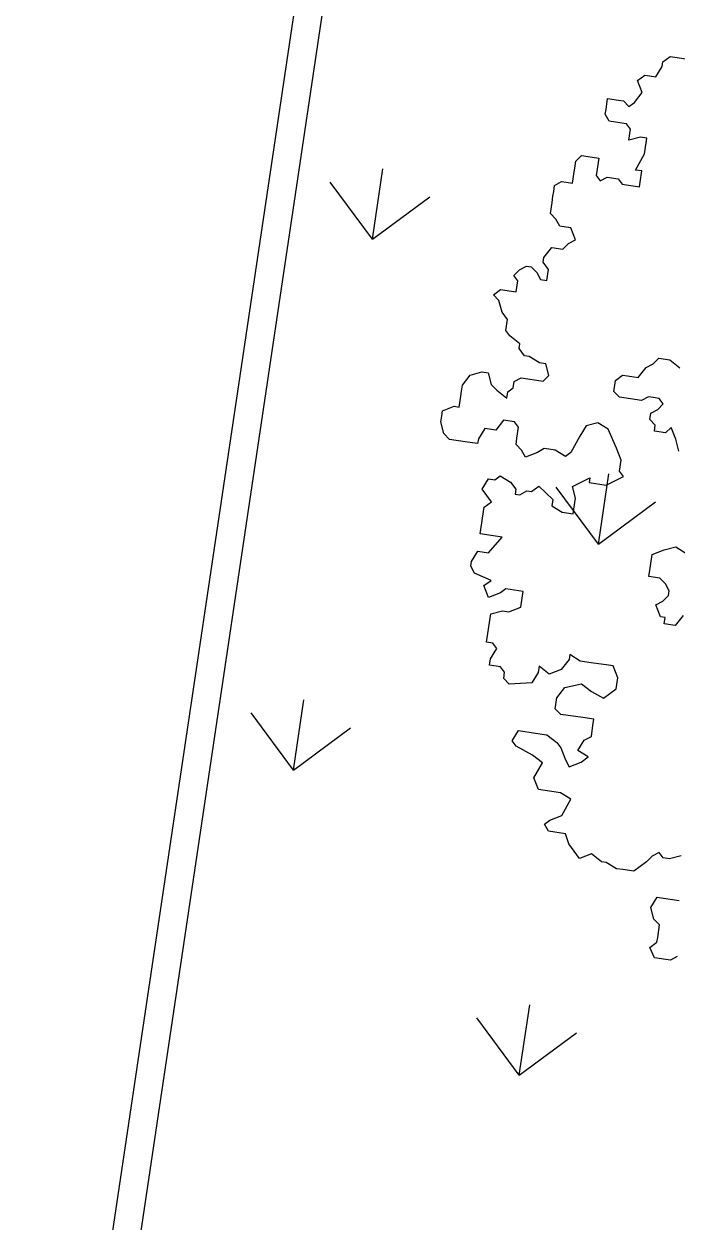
# Model space of a CAD drawing. Header units: millimetres. Extents: x 338 to 506, y 179 to 335.
# Drawn here: x 464.55 to 468.05, y 263.32 to 269.73 of the extents above; entities that cross this region are included whole.
import ezdxf

# ---------------------------------------------------------------- set-up
doc = ezdxf.new("R2010")
doc.units = ezdxf.units.MM
for name, color, linetype in [('ANDEN', 251, 'Continuous'), ('ARBOL-TOP', 3, 'Continuous'), ('MUROS', 32, 'Continuous')]:
    doc.layers.add(name, color=color, linetype=linetype)

# ---------------------------------------------------------------- blocks, each defined once
blk = doc.blocks.new('*X965')
at = {"color": 0}
for p, q in [((93.8233, 32.9331), (94.0927, 33.2025)), ((96.697, 32.9331), (96.9664, 33.2025)), ((93.8233, 32.9331), (94.0927, 32.6637)), ((93.8233, 32.9331), (94.2043, 32.9331)), ((96.697, 32.9331), (96.9664, 32.6637)), ((96.697, 32.9331), (97.078, 32.9331)), ((92.3865, 31.4963), (92.6559, 31.7657)), ((95.2602, 31.4963), (95.5296, 31.7657)), ((92.3865, 31.4963), (92.6559, 31.2269)), ((92.3865, 31.4963), (92.7675, 31.4963)), ((95.2602, 31.4963), (95.5296, 31.2269)), ((95.2602, 31.4963), (95.6412, 31.4963))]:
    blk.add_line(p, q, dxfattribs=at)
blk = doc.blocks.new('ARBOLITO')
at = {"linetype": 'ByBlock'}
for points in [[(461.9159, 68.9761), (461.9076, 68.9906), (461.8931, 69.0135), (461.8785, 69.0197), (461.864, 69.0135), (461.8577, 68.9989), (461.8494, 68.9761), (461.8432, 68.9698), (461.8286, 68.9761), (461.8203, 68.9761), (461.8141, 68.9761), (461.8058, 68.9698), (461.7912, 68.9615), (461.785, 68.9698), (461.7767, 68.9761), (461.7767, 68.9844), (461.7767, 68.9989), (461.7705, 69.0052), (461.7559, 69.0052), (461.7476, 68.9906), (461.7331, 68.9906), (461.7268, 68.9761), (461.7268, 68.9698), (461.7102, 68.9698), (461.6894, 68.9698), (461.6811, 68.9761), (461.6749, 68.9906), (461.6749, 68.9989), (461.6749, 69.0052), (461.6894, 69.0135), (461.6957, 69.0135), (461.6957, 69.028), (461.6957, 69.0343), (461.6957, 69.0426), (461.704, 69.0571), (461.7185, 69.0633), (461.7268, 69.0633), (461.7331, 69.0488), (461.7414, 69.0426), (461.7559, 69.0343), (461.7559, 69.0426), (461.7621, 69.0488), (461.7621, 69.0571), (461.7705, 69.0633), (461.785, 69.0633), (461.7912, 69.0633), (461.7996, 69.0633), (461.8058, 69.0717), (461.7996, 69.0862), (461.7912, 69.0862), (461.7767, 69.0924), (461.7705, 69.0924), (461.7621, 69.1008), (461.7621, 69.107), (461.7476, 69.1153), (461.7414, 69.1215), (461.7414, 69.1361), (461.7331, 69.1444), (461.7268, 69.1589), (461.7185, 69.1652), (461.7268, 69.1735), (461.7414, 69.1735), (461.7476, 69.1735), (461.7476, 69.188), (461.7414, 69.1943), (461.7476, 69.2026), (461.7559, 69.2088), (461.7621, 69.2088), (461.7705, 69.2026), (461.7767, 69.1943), (461.785, 69.1943), (461.785, 69.2088), (461.7767, 69.2171), (461.7767, 69.2233), (461.785, 69.2379), (461.7996, 69.2379), (461.8058, 69.2462), (461.8141, 69.2524), (461.8058, 69.267), (461.7996, 69.267), (461.7912, 69.267), (461.785, 69.2753), (461.7767, 69.2815), (461.7767, 69.2961), (461.7767, 69.3044), (461.7767, 69.3106), (461.7767, 69.3189), (461.785, 69.3252), (461.7912, 69.3252), (461.7996, 69.3252), (461.7996, 69.3397), (461.7996, 69.348), (461.7996, 69.3543), (461.8058, 69.3626), (461.8203, 69.3626), (461.8286, 69.3626), (461.8286, 69.348), (461.8286, 69.3397), (461.8349, 69.3335), (461.8432, 69.3397), (461.8577, 69.3397), (461.864, 69.3335), (461.8723, 69.3335), (461.8785, 69.3335), (461.8868, 69.3335), (461.8868, 69.3397), (461.8868, 69.3543), (461.8785, 69.3543), (461.8868, 69.3771), (461.8868, 69.3917), (461.8868, 69.3979), (461.8785, 69.3979), (461.864, 69.3917), (461.864, 69.4062), (461.8577, 69.4124), (461.8432, 69.4124), (461.8349, 69.4124), (461.8286, 69.4207), (461.8286, 69.427), (461.8286, 69.4415), (461.8432, 69.4415), (461.8494, 69.4415), (461.8577, 69.4353), (461.864, 69.4415), (461.8723, 69.4561), (461.864, 69.4706), (461.8723, 69.4789), (461.8785, 69.4789), (461.8868, 69.4789), (461.8931, 69.4935), (461.8931, 69.4997), (461.9014, 69.508), (461.9076, 69.508), (461.9221, 69.508)], [(462.0842, 68.3444), (462.0759, 68.3382), (462.0551, 68.3382), (462.0468, 68.3506), (462.0551, 68.3589), (462.0551, 68.3652), (462.0551, 68.3818), (462.0468, 68.388), (462.0406, 68.4026), (462.0468, 68.4171), (462.0551, 68.4171), (462.0759, 68.4171)], [(462.0697, 68.4753), (462.0551, 68.4691), (462.0468, 68.4691), (462.0406, 68.4753), (462.0323, 68.4691), (462.026, 68.4608), (462.0115, 68.4462), (461.997, 68.4462), (461.9886, 68.4462), (461.9741, 68.4524), (461.9679, 68.4524), (461.9533, 68.4608), (461.9388, 68.4524), (461.9221, 68.4691), (461.9159, 68.4815), (461.8931, 68.4815), (461.8868, 68.4899), (461.8931, 68.4961), (461.9076, 68.5044), (461.9159, 68.5273), (461.9014, 68.5335), (461.8723, 68.5335), (461.864, 68.548), (461.8723, 68.5688), (461.8577, 68.5771), (461.8349, 68.5854), (461.8286, 68.5917), (461.8349, 68.6062), (461.8577, 68.6062), (461.8723, 68.6062), (461.8868, 68.5979), (461.8931, 68.5917), (461.9014, 68.5771), (461.9076, 68.5688), (461.9221, 68.5771), (461.9305, 68.5854), (461.9159, 68.5917), (461.9221, 68.6062), (461.9305, 68.6124), (461.9305, 68.627), (461.9305, 68.6353), (461.9159, 68.6353), (461.8868, 68.6353), (461.8785, 68.6415), (461.8785, 68.6561), (461.8868, 68.6706), (461.9076, 68.6789), (461.9221, 68.6706), (461.9388, 68.6644), (461.9533, 68.6789), (461.9533, 68.6935), (461.945, 68.708), (461.9388, 68.708), (461.9159, 68.708), (461.9014, 68.708), (461.8868, 68.7143), (461.8868, 68.708), (461.8785, 68.6935), (461.864, 68.6852), (461.8494, 68.6935), (461.8494, 68.6852), (461.8432, 68.6706), (461.8141, 68.6644), (461.8058, 68.6706), (461.8058, 68.6789), (461.7996, 68.6852), (461.785, 68.6852), (461.785, 68.6935), (461.7912, 68.708), (461.785, 68.7143), (461.7767, 68.7143), (461.7767, 68.7517), (461.7912, 68.7579), (461.7996, 68.7579), (461.8141, 68.7662), (461.8141, 68.7724), (461.8141, 68.787), (461.7912, 68.787), (461.785, 68.7808), (461.7705, 68.7724), (461.7621, 68.787), (461.7705, 68.7953), (461.7476, 68.8015), (461.7414, 68.8098), (461.7414, 68.8161), (461.7476, 68.8306), (461.7621, 68.8306), (461.7767, 68.8535), (461.7621, 68.8535), (461.7476, 68.8535), (461.7476, 68.868), (461.7476, 68.8743), (461.7476, 68.8888), (461.7559, 68.8971), (461.7414, 68.9117), (461.7476, 68.9262), (461.7559, 68.9262), (461.7621, 68.9324), (461.7767, 68.9262), (461.785, 68.9179), (461.785, 68.9117), (461.7912, 68.9117), (461.7996, 68.9179), (461.8058, 68.9179), (461.8141, 68.9262), (461.8349, 68.9117), (461.8349, 68.9034), (461.8494, 68.8971), (461.864, 68.8971), (461.864, 68.9034), (461.864, 68.9179), (461.8577, 68.9324), (461.8785, 68.947), (461.8785, 68.9408), (461.9014, 68.9408), (461.9221, 68.9553), (461.9159, 68.9615), (461.9159, 68.9761), (461.9159, 68.9761)], [(461.9159, 68.9761), (461.9076, 68.9906), (461.8931, 69.0135), (461.8785, 69.0197), (461.864, 69.0135), (461.8577, 68.9989), (461.8494, 68.9761), (461.8432, 68.9698), (461.8286, 68.9761), (461.8203, 68.9761), (461.8141, 68.9761), (461.8058, 68.9698), (461.7912, 68.9615), (461.785, 68.9698), (461.7767, 68.9761), (461.7767, 68.9844), (461.7767, 68.9989), (461.7705, 69.0052), (461.7559, 69.0052), (461.7476, 68.9906), (461.7331, 68.9906), (461.7268, 68.9761), (461.7268, 68.9698), (461.7102, 68.9698), (461.6894, 68.9698), (461.6811, 68.9761), (461.6749, 68.9906), (461.6749, 68.9989), (461.6749, 69.0052), (461.6894, 69.0135), (461.6957, 69.0135), (461.6957, 69.028), (461.6957, 69.0343), (461.6957, 69.0426), (461.704, 69.0571), (461.7185, 69.0633), (461.7268, 69.0633), (461.7331, 69.0488), (461.7414, 69.0426), (461.7559, 69.0343), (461.7559, 69.0426), (461.7621, 69.0488), (461.7621, 69.0571), (461.7705, 69.0633), (461.785, 69.0633), (461.7912, 69.0633), (461.7996, 69.0633), (461.8058, 69.0717), (461.7996, 69.0862), (461.7912, 69.0862), (461.7767, 69.0924), (461.7705, 69.0924), (461.7621, 69.1008), (461.7621, 69.107), (461.7476, 69.1153), (461.7414, 69.1215), (461.7414, 69.1361), (461.7331, 69.1444), (461.7268, 69.1589), (461.7185, 69.1652), (461.7268, 69.1735), (461.7414, 69.1735), (461.7476, 69.1735), (461.7476, 69.188), (461.7414, 69.1943), (461.7476, 69.2026), (461.7559, 69.2088), (461.7621, 69.2088), (461.7705, 69.2026), (461.7767, 69.1943), (461.785, 69.1943), (461.785, 69.2088), (461.7767, 69.2171), (461.7767, 69.2233), (461.785, 69.2379), (461.7996, 69.2379), (461.8058, 69.2462), (461.8141, 69.2524), (461.8058, 69.267), (461.7996, 69.267), (461.7912, 69.267), (461.785, 69.2753), (461.7767, 69.2815), (461.7767, 69.2961), (461.7767, 69.3044), (461.7767, 69.3106), (461.7767, 69.3189), (461.785, 69.3252), (461.7912, 69.3252), (461.7996, 69.3252), (461.7996, 69.3397), (461.7996, 69.348), (461.7996, 69.3543), (461.8058, 69.3626), (461.8203, 69.3626), (461.8286, 69.3626), (461.8286, 69.348), (461.8286, 69.3397), (461.8349, 69.3335), (461.8432, 69.3397), (461.8577, 69.3397), (461.864, 69.3335), (461.8723, 69.3335), (461.8785, 69.3335), (461.8868, 69.3335), (461.8868, 69.3397), (461.8868, 69.3543), (461.8785, 69.3543), (461.8868, 69.3771), (461.8868, 69.3917), (461.8868, 69.3979), (461.8785, 69.3979), (461.864, 69.3917), (461.864, 69.4062), (461.8577, 69.4124), (461.8432, 69.4124), (461.8349, 69.4124), (461.8286, 69.4207), (461.8286, 69.427), (461.8286, 69.4415), (461.8432, 69.4415), (461.8494, 69.4415), (461.8577, 69.4353), (461.864, 69.4415), (461.8723, 69.4561), (461.864, 69.4706), (461.8723, 69.4789), (461.8785, 69.4789), (461.8868, 69.4789), (461.8931, 69.4935), (461.8931, 69.4997), (461.9014, 69.508), (461.9076, 69.508), (461.9221, 69.508)], [(462.0842, 68.3444), (462.0759, 68.3382), (462.0551, 68.3382), (462.0468, 68.3506), (462.0551, 68.3589), (462.0551, 68.3652), (462.0551, 68.3818), (462.0468, 68.388), (462.0406, 68.4026), (462.0468, 68.4171), (462.0551, 68.4171), (462.0759, 68.4171)], [(462.0697, 68.4753), (462.0551, 68.4691), (462.0468, 68.4691), (462.0406, 68.4753), (462.0323, 68.4691), (462.026, 68.4608), (462.0115, 68.4462), (461.997, 68.4462), (461.9886, 68.4462), (461.9741, 68.4524), (461.9679, 68.4524), (461.9533, 68.4608), (461.9388, 68.4524), (461.9221, 68.4691), (461.9159, 68.4815), (461.8931, 68.4815), (461.8868, 68.4899), (461.8931, 68.4961), (461.9076, 68.5044), (461.9159, 68.5273), (461.9014, 68.5335), (461.8723, 68.5335), (461.864, 68.548), (461.8723, 68.5688), (461.8577, 68.5771), (461.8349, 68.5854), (461.8286, 68.5917), (461.8349, 68.6062), (461.8577, 68.6062), (461.8723, 68.6062), (461.8868, 68.5979), (461.8931, 68.5917), (461.9014, 68.5771), (461.9076, 68.5688), (461.9221, 68.5771), (461.9305, 68.5854), (461.9159, 68.5917), (461.9221, 68.6062), (461.9305, 68.6124), (461.9305, 68.627), (461.9305, 68.6353), (461.9159, 68.6353), (461.8868, 68.6353), (461.8785, 68.6415), (461.8785, 68.6561), (461.8868, 68.6706), (461.9076, 68.6789), (461.9221, 68.6706), (461.9388, 68.6644), (461.9533, 68.6789), (461.9533, 68.6935), (461.945, 68.708), (461.9388, 68.708), (461.9159, 68.708), (461.9014, 68.708), (461.8868, 68.7143), (461.8868, 68.708), (461.8785, 68.6935), (461.864, 68.6852), (461.8494, 68.6935), (461.8494, 68.6852), (461.8432, 68.6706), (461.8141, 68.6644), (461.8058, 68.6706), (461.8058, 68.6789), (461.7996, 68.6852), (461.785, 68.6852), (461.785, 68.6935), (461.7912, 68.708), (461.785, 68.7143), (461.7767, 68.7143), (461.7767, 68.7517), (461.7912, 68.7579), (461.7996, 68.7579), (461.8141, 68.7662), (461.8141, 68.7724), (461.8141, 68.787), (461.7912, 68.787), (461.785, 68.7808), (461.7705, 68.7724), (461.7621, 68.787), (461.7705, 68.7953), (461.7476, 68.8015), (461.7414, 68.8098), (461.7414, 68.8161), (461.7476, 68.8306), (461.7621, 68.8306), (461.7767, 68.8535), (461.7621, 68.8535), (461.7476, 68.8535), (461.7476, 68.868), (461.7476, 68.8743), (461.7476, 68.8888), (461.7559, 68.8971), (461.7414, 68.9117), (461.7476, 68.9262), (461.7559, 68.9262), (461.7621, 68.9324), (461.7767, 68.9262), (461.785, 68.9179), (461.785, 68.9117), (461.7912, 68.9117), (461.7996, 68.9179), (461.8058, 68.9179), (461.8141, 68.9262), (461.8349, 68.9117), (461.8349, 68.9034), (461.8494, 68.8971), (461.864, 68.8971), (461.864, 68.9034), (461.864, 68.9179), (461.8577, 68.9324), (461.8785, 68.947), (461.8785, 68.9408), (461.9014, 68.9408), (461.9221, 68.9553), (461.9159, 68.9615), (461.9159, 68.9761)], [(461.9886, 68.9989), (461.9824, 69.0135), (461.9741, 69.028), (461.9679, 69.0197), (461.9533, 69.0197), (461.9533, 69.028), (461.945, 69.0343), (461.945, 69.0426), (461.9533, 69.0488), (461.9595, 69.0571), (461.9533, 69.0633), (461.945, 69.0633), (461.9388, 69.0633), (461.9305, 69.0571), (461.9159, 69.0571), (461.9014, 69.0571), (461.8931, 69.0633), (461.8931, 69.0717), (461.8931, 69.0779), (461.9014, 69.0862), (461.9076, 69.0862), (461.9221, 69.0862), (461.9305, 69.1008), (461.9388, 69.107), (461.945, 69.1153), (461.9595, 69.1153), (461.9741, 69.107)], [(461.9886, 68.9989), (461.9824, 69.0135), (461.9741, 69.028), (461.9679, 69.0197), (461.9533, 69.0197), (461.9533, 69.028), (461.945, 69.0343), (461.945, 69.0426), (461.9533, 69.0488), (461.9595, 69.0571), (461.9533, 69.0633), (461.945, 69.0633), (461.9388, 69.0633), (461.9305, 69.0571), (461.9159, 69.0571), (461.9014, 69.0571), (461.8931, 69.0633), (461.8931, 69.0717), (461.8931, 69.0779), (461.9014, 69.0862), (461.9076, 69.0862), (461.9221, 69.0862), (461.9305, 69.1008), (461.9388, 69.107), (461.945, 69.1153), (461.9595, 69.1153), (461.9741, 69.107)], [(462.0032, 68.7808), (461.997, 68.7808), (461.9886, 68.7953), (461.997, 68.8015), (462.0032, 68.8098), (462.0032, 68.8161), (461.997, 68.8244), (461.9886, 68.8306), (461.9741, 68.8306), (461.9741, 68.8389), (461.9741, 68.8535), (461.9741, 68.8597), (461.9886, 68.868), (462.0032, 68.8743), (462.0177, 68.868)], [(462.026, 68.787), (462.0177, 68.7724), (462.0032, 68.7724), (462.0032, 68.7808), (462.0032, 68.7808)], [(462.0032, 68.7808), (461.997, 68.7808), (461.9886, 68.7953), (461.997, 68.8015), (462.0032, 68.8098), (462.0032, 68.8161), (461.997, 68.8244), (461.9886, 68.8306), (461.9741, 68.8306), (461.9741, 68.8389), (461.9741, 68.8535), (461.9741, 68.8597), (461.9886, 68.868), (462.0032, 68.8743), (462.0177, 68.868)], [(462.026, 68.787), (462.0177, 68.7724), (462.0032, 68.7724), (462.0032, 68.7808)]]:
    blk.add_lwpolyline(points, dxfattribs=at)
blk = doc.blocks.new('A$C7152A42C')
at = {"layer": 'ANDEN'}
for points in [[(122.05847, 33.52703), (122.05847, 2.91598), (35.6068, 17.59263), (35.6068, 33.52703)], [(121.90847, 33.37703), (121.90847, 3.09359), (35.7568, 17.71931), (35.7568, 33.37703)]]:
    blk.add_lwpolyline(points, close=True, dxfattribs=at)
at = {"layer": 'ANDEN', "color": 251, "linetype": 'Continuous'}
blk.add_blockref('*X965', (0, 0), dxfattribs=at)
at = {"layer": 'ARBOL-TOP', "color": 3, "linetype": 'ByBlock', "xscale": 4.090679926752369, "yscale": 4.090679926752369, "zscale": 4.090679926752369, "rotation": 270}
blk.add_blockref('ARBOLITO', (-186.43523, 1920.99168), dxfattribs=at)

msp = doc.modelspace()

# ---------------------------------------------------------------- block references
at = {"layer": 'MUROS', "color": 32, "rotation": 81.53046525965426}
msp.add_blockref('A$C7152A42C', (484.7482, 168.0844), dxfattribs=at)

doc.saveas('drawing.dxf')
